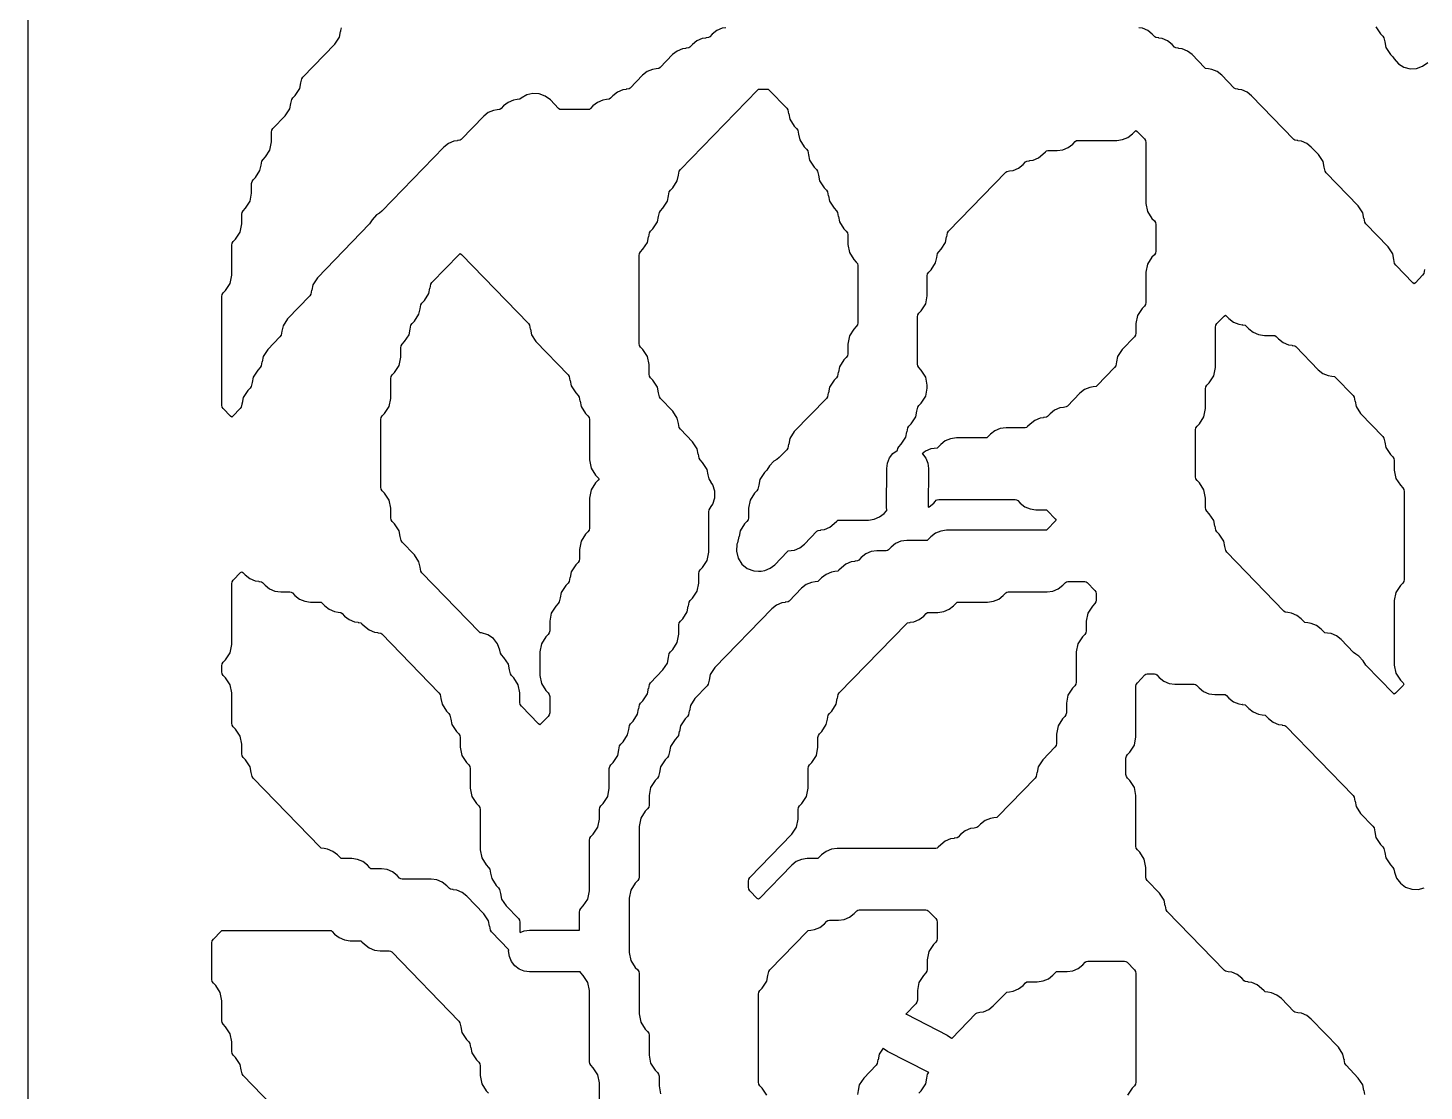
# Model space of a CAD drawing. Header units: millimetres. Extents: x 10 to 410, y 18 to 283.
# Drawn here: x 10 to 42.09, y 98.11 to 122.54 of the extents above; entities that cross this region are included whole.
import ezdxf

# ---------------------------------------------------------------- set-up
doc = ezdxf.new("R2010")
doc.units = ezdxf.units.MM
doc.layers.add('CUT', color=1, linetype='Continuous')

msp = doc.modelspace()

# ---------------------------------------------------------------- linework, layer by layer
at = {"layer": 'CUT'}
for points in [[(23.134, 24), (23.134, 21), (31.134, 21), (31.134, 24), (52.134, 24), (52.134, 21), (60.134, 21), (60.134, 24), (73.2679, 24), (73.2679, 144), (60.134, 144), (60.134, 147), (52.134, 147), (52.134, 144), (31.134, 144), (31.134, 147), (23.134, 147), (23.134, 144), (10, 144), (10, 24)], [(18.3392, 114.0298), (18.3392, 114.4865), (18.3479, 114.5312), (18.3728, 114.5694), (18.4268, 114.6251), (18.5311, 114.7853), (18.5676, 114.973), (18.5676, 115.1939), (18.5763, 115.2386), (18.6012, 115.2768), (18.6551, 115.3325), (18.7594, 115.4927), (18.784, 115.6186), (18.7868, 115.6181), (18.8047, 115.7102), (18.8295, 115.7483), (18.8835, 115.8041), (18.9878, 115.9643), (19.0123, 116.0902), (19.0151, 116.0897), (19.0331, 116.1817), (19.0579, 116.2199), (19.1119, 116.2756), (19.2162, 116.4359), (19.2407, 116.5618), (19.2435, 116.5613), (19.2614, 116.6533), (19.2863, 116.6915), (19.9099, 117.3354), (19.9379, 117.3562), (19.9658, 117.3354), (21.503, 115.7483), (21.5278, 115.7102), (21.5458, 115.6181), (21.5486, 115.6186), (21.5731, 115.4927), (21.6774, 115.3325), (22.4165, 114.5694), (22.4413, 114.5312), (22.4593, 114.4391), (22.4621, 114.4397), (22.4866, 114.3137), (22.5909, 114.1535), (22.6449, 114.0978), (22.6697, 114.0596), (22.6877, 113.9676), (22.6905, 113.9681), (22.715, 113.8422), (22.8193, 113.682), (22.8733, 113.6262), (22.8981, 113.5881), (22.9068, 113.5433), (22.9068, 112.6151), (22.9434, 112.4274), (23.0477, 112.2672), (23.1084, 112.2045), (23.128, 112.1768), (23.1084, 112.1492), (23.0477, 112.0865), (22.9434, 111.9263), (22.9068, 111.7386), (22.9068, 111.0461), (22.8981, 111.0014), (22.8733, 110.9632), (22.8193, 110.9075), (22.715, 110.7473), (22.6784, 110.5597), (22.6784, 110.3388), (22.6697, 110.2941), (22.6449, 110.2559), (22.5909, 110.2002), (22.4866, 110.0399), (22.4621, 109.914), (22.4593, 109.9145), (22.4413, 109.8225), (22.4165, 109.7843), (22.3625, 109.7286), (22.2582, 109.5684), (22.2337, 109.4424), (22.2309, 109.443), (22.213, 109.3509), (22.1881, 109.3127), (22.1341, 109.257), (22.0298, 109.0968), (21.9933, 108.9091), (21.9933, 108.6882), (21.9846, 108.6435), (21.9597, 108.6054), (21.9058, 108.5496), (21.8015, 108.3894), (21.7649, 108.2018), (21.7649, 107.6635), (21.8015, 107.4759), (21.9058, 107.3156), (21.9597, 107.2599), (21.9846, 107.2217), (21.9933, 107.177), (21.9933, 106.8019), (21.9846, 106.7572), (21.9597, 106.719), (21.7929, 106.5467), (21.7649, 106.5259), (21.737, 106.5467), (21.3417, 106.9548), (21.3169, 106.993), (21.3082, 107.0377), (21.3082, 107.2586), (21.2716, 107.4463), (21.1673, 107.6065), (21.1133, 107.6622), (21.0885, 107.7004), (21.0706, 107.7924), (21.0678, 107.7919), (21.0432, 107.9178), (20.9389, 108.078), (20.885, 108.1338), (20.8601, 108.1719), (20.8467, 108.2408), (20.7939, 108.3865), (20.6989, 108.509), (20.5711, 108.5966), (20.4225, 108.6407), (20.3964, 108.6443), (20.3714, 108.664), (19.0579, 110.0201), (19.0331, 110.0583), (19.0151, 110.1503), (19.0123, 110.1498), (18.9878, 110.2757), (18.8835, 110.4359), (18.6012, 110.7275), (18.5763, 110.7656), (18.5584, 110.8577), (18.5556, 110.8571), (18.5311, 110.9831), (18.4268, 111.1433), (18.3728, 111.199), (18.3479, 111.2372), (18.3392, 111.2819), (18.3392, 111.5028), (18.3027, 111.6905), (18.1984, 111.8507), (18.1444, 111.9064), (18.1195, 111.9446), (18.1108, 111.9893), (18.1108, 113.5433), (18.1195, 113.5881), (18.1444, 113.6262), (18.1984, 113.682), (18.3027, 113.8422)], [(37.8313, 115.7314), (37.9136, 115.7204), (37.9133, 115.7181), (37.9781, 115.7094), (38.0032, 115.6897), (38.0609, 115.63), (38.1655, 115.5476), (38.2881, 115.4956), (38.4201, 115.4779), (38.6316, 115.4779), (38.6632, 115.4736), (38.6883, 115.4539), (38.7461, 115.3942), (38.8506, 115.3118), (38.9732, 115.2598), (39.0555, 115.2488), (39.0552, 115.2466), (39.12, 115.2379), (39.1451, 115.2181), (39.6596, 114.6869), (39.7641, 114.6044), (39.8868, 114.5525), (39.969, 114.5414), (39.9687, 114.5392), (40.0335, 114.5305), (40.0586, 114.5107), (40.4585, 114.0978), (40.4834, 114.0596), (40.5013, 113.9676), (40.5041, 113.9681), (40.5286, 113.8422), (40.6329, 113.682), (41.1437, 113.1546), (41.1685, 113.1165), (41.1864, 113.0244), (41.1892, 113.025), (41.2138, 112.899), (41.3181, 112.7388), (41.372, 112.6831), (41.3969, 112.6449), (41.4056, 112.6002), (41.4056, 112.3793), (41.4421, 112.1916), (41.5464, 112.0314), (41.6004, 111.9757), (41.6253, 111.9375), (41.634, 111.8928), (41.634, 109.8672), (41.6253, 109.8225), (41.6004, 109.7843), (41.5464, 109.7286), (41.4421, 109.5684), (41.4056, 109.3807), (41.4056, 107.8993), (41.4421, 107.7116), (41.5464, 107.5514), (41.6072, 107.4887), (41.6267, 107.4611), (41.6072, 107.4334), (41.4335, 107.2541), (41.4056, 107.2333), (41.3777, 107.2541), (40.754, 107.898), (40.6897, 107.9968), (40.5917, 108.1074), (40.5249, 108.1482), (40.4688, 108.1924), (40.1827, 108.4879), (40.0781, 108.5703), (39.9555, 108.6223), (39.8732, 108.6333), (39.8735, 108.6355), (39.8087, 108.6443), (39.7837, 108.664), (39.7259, 108.7237), (39.6214, 108.8061), (39.4987, 108.8581), (39.4165, 108.8691), (39.4168, 108.8713), (39.352, 108.88), (39.3269, 108.8998), (39.2691, 108.9594), (39.1646, 109.0419), (39.042, 109.0938), (38.9597, 109.1049), (38.96, 109.1071), (38.8952, 109.1158), (38.8702, 109.1356), (37.5567, 110.4917), (37.5318, 110.5298), (37.5139, 110.6219), (37.5111, 110.6214), (37.4866, 110.7473), (37.3823, 110.9075), (37.3283, 110.9632), (37.3035, 111.0014), (37.2855, 111.0935), (37.2827, 111.0929), (37.2582, 111.2189), (37.1539, 111.3791), (37.0999, 111.4348), (37.0751, 111.473), (37.0664, 111.5177), (37.0664, 111.7386), (37.0298, 111.9263), (36.9255, 112.0865), (36.8716, 112.1422), (36.8467, 112.1804), (36.838, 112.2251), (36.838, 113.3076), (36.8467, 113.3523), (36.8716, 113.3904), (36.9255, 113.4462), (37.0298, 113.6064), (37.0664, 113.794), (37.0664, 114.2507), (37.0751, 114.2954), (37.0999, 114.3336), (37.1539, 114.3893), (37.2582, 114.5495), (37.2948, 114.7372), (37.2948, 115.6654), (37.3035, 115.7102), (37.3283, 115.7483), (37.4952, 115.9206), (37.5231, 115.9415), (37.5511, 115.9206), (37.6042, 115.8658), (37.7087, 115.7834)], [(27.9312, 105.5265), (27.9399, 105.5712), (27.9647, 105.6094), (28.0187, 105.6651), (28.123, 105.8253), (28.1596, 106.013), (28.1596, 106.2339), (28.1683, 106.2786), (28.1931, 106.3168), (28.2471, 106.3725), (28.3514, 106.5327), (28.3759, 106.6586), (28.3787, 106.6581), (28.3966, 106.7502), (28.4215, 106.7883), (28.4755, 106.8441), (28.5798, 107.0043), (28.6043, 107.1302), (28.6071, 107.1297), (28.625, 107.2217), (28.6499, 107.2599), (30.1917, 108.8518), (30.2168, 108.8715), (30.2816, 108.8802), (30.2813, 108.8825), (30.3635, 108.8935), (30.4862, 108.9455), (30.5907, 109.0279), (30.6485, 109.0876), (30.6735, 109.1073), (30.7052, 109.1116), (30.9167, 109.1116), (31.0487, 109.1293), (31.1713, 109.1813), (31.2759, 109.2637), (31.3336, 109.3233), (31.3587, 109.3431), (31.3903, 109.3474), (32.0586, 109.3474), (32.1906, 109.3651), (32.3132, 109.417), (32.4178, 109.4995), (32.4755, 109.5591), (32.5006, 109.5789), (32.5322, 109.5832), (33.4289, 109.5832), (33.5609, 109.6009), (33.6835, 109.6528), (33.788, 109.7353), (33.8458, 109.7949), (33.8709, 109.8147), (33.9025, 109.8189), (34.2924, 109.8189), (34.324, 109.8147), (34.3491, 109.7949), (34.5206, 109.6178), (34.5455, 109.5796), (34.5542, 109.5349), (34.5542, 109.3956), (34.5455, 109.3509), (34.5206, 109.3127), (34.4667, 109.257), (34.3624, 109.0968), (34.3258, 108.9091), (34.3258, 108.6882), (34.3171, 108.6435), (34.2923, 108.6054), (34.2383, 108.5496), (34.134, 108.3894), (34.0974, 108.2018), (34.0974, 107.5093), (34.0887, 107.4646), (34.0639, 107.4264), (34.0099, 107.3707), (33.9056, 107.2105), (33.8691, 107.0228), (33.8691, 106.8019), (33.8603, 106.7572), (33.8355, 106.719), (33.7815, 106.6633), (33.6772, 106.5031), (33.6407, 106.3154), (33.6407, 106.0946), (33.632, 106.0498), (33.6071, 106.0117), (33.3248, 105.7202), (33.2205, 105.5599), (33.1959, 105.434), (33.1931, 105.4345), (33.1752, 105.3425), (33.1504, 105.3043), (32.2937, 104.4198), (32.2686, 104.4), (32.2038, 104.3913), (32.2041, 104.3891), (32.1218, 104.3781), (31.9992, 104.3261), (31.8947, 104.2437), (31.8369, 104.184), (31.8118, 104.1643), (31.7471, 104.1555), (31.7474, 104.1533), (31.6651, 104.1423), (31.5425, 104.0903), (31.4379, 104.0079), (31.3801, 103.9482), (31.3551, 103.9285), (31.2903, 103.9198), (31.2906, 103.9175), (31.2083, 103.9065), (31.0857, 103.8545), (30.9811, 103.7721), (30.9234, 103.7124), (30.8983, 103.6927), (30.8667, 103.6884), (28.5997, 103.6884), (28.4678, 103.6707), (28.3451, 103.6187), (28.2406, 103.5363), (28.1828, 103.4767), (28.1578, 103.4569), (28.1261, 103.4526), (27.9146, 103.4526), (27.7826, 103.4349), (27.66, 103.383), (27.5554, 103.3005), (26.8172, 102.5383), (26.7893, 102.5175), (26.7613, 102.5383), (26.5945, 102.7106), (26.5696, 102.7488), (26.5609, 102.7935), (26.5609, 102.9328), (26.5696, 102.9775), (26.5945, 103.0157), (27.5619, 104.0146), (27.6662, 104.1748), (27.7028, 104.3624), (27.7028, 104.5833), (27.7115, 104.6281), (27.7364, 104.6662), (27.7903, 104.722), (27.8946, 104.8822), (27.9312, 105.0698)]]:
    msp.add_lwpolyline(points, close=True, dxfattribs=at)
for points in [[(26.0379, 122.5449), (25.9556, 122.5338), (25.833, 122.4819), (25.7284, 122.3994), (25.6706, 122.3398), (25.6456, 122.32), (25.5808, 122.3113), (25.5811, 122.3091), (25.4988, 122.2981), (25.3762, 122.2461), (25.2716, 122.1637), (25.2139, 122.104), (25.1888, 122.0843), (25.124, 122.0755), (25.1243, 122.0733), (25.0421, 122.0623), (24.9194, 122.0103), (24.8149, 121.9279), (24.5287, 121.6324), (24.5037, 121.6127), (24.4389, 121.604), (24.4392, 121.6017), (24.3569, 121.5907), (24.2343, 121.5387), (24.1297, 121.4563), (23.8436, 121.1609), (23.8185, 121.1411), (23.7538, 121.1324), (23.7541, 121.1302), (23.6718, 121.1191), (23.5492, 121.0672), (23.4446, 120.9847), (23.3868, 120.9251), (23.3618, 120.9053), (23.297, 120.8966), (23.2973, 120.8944), (23.215, 120.8833), (23.0924, 120.8314), (22.9878, 120.7489), (22.9301, 120.6893), (22.905, 120.6695), (22.8734, 120.6653), (22.2551, 120.6653), (22.2235, 120.6695), (22.1984, 120.6893), (22.0077, 120.8862), (21.8915, 120.9753), (21.7545, 121.027), (21.6085, 121.0368), (21.4659, 121.0038), (21.3389, 120.931), (21.3064, 120.9053), (21.2416, 120.8966), (21.2419, 120.8944), (21.1596, 120.8833), (21.037, 120.8314), (20.9324, 120.7489), (20.8747, 120.6893), (20.8496, 120.6695), (20.7848, 120.6608), (20.7851, 120.6586), (20.7028, 120.6475), (20.5802, 120.5956), (20.4757, 120.5131), (19.9611, 119.9819), (19.9361, 119.9621), (19.8713, 119.9534), (19.8716, 119.9512), (19.7893, 119.9402), (19.6667, 119.8882), (19.5621, 119.8058), (18.1341, 118.3314), (18.0781, 118.2872), (18.0112, 118.2463), (17.9133, 118.1358), (17.8489, 118.0369), (16.653, 116.8023), (16.5487, 116.642), (16.5242, 116.5161), (16.5214, 116.5166), (16.5035, 116.4246), (16.4786, 116.3864), (15.9679, 115.8591), (15.8636, 115.6989), (15.8391, 115.5729), (15.8363, 115.5735), (15.8183, 115.4814), (15.7935, 115.4432), (15.5111, 115.1517), (15.4068, 114.9915), (15.3823, 114.8656), (15.3795, 114.8661), (15.3616, 114.7741), (15.3367, 114.7359), (15.2827, 114.6802), (15.1784, 114.5199), (15.1539, 114.394), (15.1511, 114.3945), (15.1332, 114.3025), (15.1083, 114.2643), (15.0544, 114.2086), (14.9501, 114.0484), (14.9255, 113.9224), (14.9227, 113.923), (14.9048, 113.8309), (14.88, 113.7927), (14.7131, 113.6204), (14.6851, 113.5996), (14.6572, 113.6204), (14.4903, 113.7927), (14.4655, 113.8309), (14.4568, 113.8756), (14.4568, 116.3728), (14.4655, 116.4175), (14.4903, 116.4557), (14.5443, 116.5114), (14.6486, 116.6716), (14.6851, 116.8593), (14.6851, 117.5518), (14.6938, 117.5965), (14.7187, 117.6346), (14.7727, 117.6904), (14.877, 117.8506), (14.9135, 118.0382), (14.9135, 118.2591), (14.9222, 118.3038), (14.9471, 118.342), (15.0011, 118.3977), (15.1054, 118.558), (15.1419, 118.7456), (15.1419, 118.9665), (15.1506, 119.0112), (15.1755, 119.0494), (15.2294, 119.1051), (15.3337, 119.2653), (15.3583, 119.3913), (15.3611, 119.3907), (15.379, 119.4828), (15.4038, 119.521), (15.4578, 119.5767), (15.5621, 119.7369), (15.5987, 119.9246), (15.5987, 120.1454), (15.6074, 120.1902), (15.6322, 120.2283), (15.9146, 120.5198), (16.0189, 120.6801), (16.0434, 120.806), (16.0462, 120.8055), (16.0641, 120.8975), (16.089, 120.9357), (16.143, 120.9914), (16.2473, 121.1516), (16.2718, 121.2776), (16.2746, 121.277), (16.2925, 121.3691), (16.3174, 121.4073), (17.0565, 122.1704), (17.1608, 122.3306), (17.1853, 122.4565), (17.1881, 122.456), (17.206, 122.5481)], [(42.1, 116.9882), (42.082, 116.8962), (42.0572, 116.858), (41.8903, 116.6857), (41.8624, 116.6648), (41.8344, 116.6857), (41.4392, 117.0938), (41.4143, 117.1319), (41.3964, 117.224), (41.3936, 117.2235), (41.369, 117.3494), (41.2647, 117.5096), (40.754, 118.0369), (40.7292, 118.0751), (40.7112, 118.1672), (40.7084, 118.1666), (40.6839, 118.2926), (40.5796, 118.4528), (39.8405, 119.2159), (39.8156, 119.2541), (39.7977, 119.3461), (39.7949, 119.3456), (39.7704, 119.4715), (39.6661, 119.6317), (39.4975, 119.8058), (39.393, 119.8882), (39.2704, 119.9402), (39.1881, 119.9512), (39.1884, 119.9534), (39.1236, 119.9621), (39.0985, 119.9819), (38.1272, 120.9847), (38.0227, 121.0672), (37.9001, 121.1191), (37.8178, 121.1302), (37.8181, 121.1324), (37.7533, 121.1411), (37.7283, 121.1609), (37.4421, 121.4563), (37.3376, 121.5387), (37.2149, 121.5907), (37.1327, 121.6017), (37.133, 121.604), (37.0682, 121.6127), (37.0431, 121.6324), (36.757, 121.9279), (36.6524, 122.0103), (36.5298, 122.0623), (36.4475, 122.0733), (36.4478, 122.0755), (36.383, 122.0843), (36.358, 122.104), (36.3002, 122.1637), (36.1957, 122.2461), (36.073, 122.2981), (35.9908, 122.3091), (35.9911, 122.3113), (35.9263, 122.32), (35.9012, 122.3398), (35.8434, 122.3994), (35.7389, 122.4819), (35.6163, 122.5338), (35.534, 122.5449)], [(40.9854, 122.5664), (41.0897, 122.4062), (41.1437, 122.3504), (41.1685, 122.3123), (41.1864, 122.2202), (41.1892, 122.2207), (41.2138, 122.0948), (41.3181, 121.9346), (41.372, 121.8789), (41.4044, 121.8292), (41.5024, 121.7187), (41.6284, 121.6416), (41.7714, 121.6047), (41.919, 121.6112), (42.0582, 121.6606), (42.1769, 121.7484)], [(23.1352, 97.6061), (23.1352, 98.2986), (23.0987, 98.4863), (22.9943, 98.6465), (22.9404, 98.7022), (22.9155, 98.7404), (22.9068, 98.7851), (22.9068, 100.4207), (22.8703, 100.6084), (22.766, 100.7686), (22.712, 100.8243), (22.6936, 100.8525), (22.6784, 100.8505), (21.5293, 100.8505), (21.4051, 100.8669), (21.2893, 100.9148), (21.1899, 100.9911), (21.1136, 101.0905), (21.0657, 101.2063), (21.0493, 101.3305), (21.053, 101.3582), (20.6566, 101.7675), (20.6317, 101.8056), (20.6138, 101.8977), (20.611, 101.8971), (20.5865, 102.0231), (20.4822, 102.1833), (20.0852, 102.5931), (19.9807, 102.6756), (19.8581, 102.7275), (19.7758, 102.7386), (19.7761, 102.7408), (19.7113, 102.7495), (19.6862, 102.7693), (19.6285, 102.8289), (19.5239, 102.9114), (19.4013, 102.9633), (19.2693, 102.9811), (18.601, 102.9811), (18.5694, 102.9853), (18.5443, 103.0051), (18.4866, 103.0647), (18.382, 103.1472), (18.2594, 103.1991), (18.1274, 103.2168), (17.9159, 103.2168), (17.8843, 103.2211), (17.8592, 103.2409), (17.8014, 103.3005), (17.6969, 103.383), (17.5743, 103.4349), (17.4423, 103.4526), (17.2308, 103.4526), (17.1991, 103.4569), (17.1741, 103.4767), (17.1163, 103.5363), (17.0117, 103.6187), (16.8891, 103.6707), (16.8068, 103.6817), (16.8071, 103.684), (16.7424, 103.6927), (16.7173, 103.7124), (15.1755, 105.3043), (15.1506, 105.3425), (15.1327, 105.4345), (15.1299, 105.434), (15.1054, 105.5599), (15.0011, 105.7202), (14.9471, 105.7759), (14.9222, 105.8141), (14.9135, 105.8588), (14.9135, 106.0797), (14.877, 106.2673), (14.7727, 106.4275), (14.7187, 106.4832), (14.6938, 106.5214), (14.6851, 106.5661), (14.6851, 107.2586), (14.6486, 107.4463), (14.5443, 107.6065), (14.4903, 107.6622), (14.4655, 107.7004), (14.4568, 107.7451), (14.4568, 107.8844), (14.4655, 107.9291), (14.4903, 107.9673), (14.5443, 108.023), (14.6486, 108.1832), (14.6851, 108.3709), (14.6851, 109.7707), (14.6938, 109.8154), (14.7187, 109.8536), (14.8856, 110.0259), (14.9135, 110.0467), (14.9415, 110.0259), (14.9945, 109.9711), (15.0991, 109.8886), (15.2217, 109.8367), (15.304, 109.8256), (15.3037, 109.8234), (15.3685, 109.8147), (15.3935, 109.7949), (15.4513, 109.7353), (15.5559, 109.6528), (15.6785, 109.6009), (15.8105, 109.5832), (16.022, 109.5832), (16.0536, 109.5789), (16.0787, 109.5591), (16.1364, 109.4995), (16.241, 109.417), (16.3636, 109.3651), (16.4956, 109.3474), (16.7071, 109.3474), (16.7388, 109.3431), (16.7638, 109.3233), (16.8216, 109.2637), (16.9261, 109.1813), (17.0488, 109.1293), (17.131, 109.1183), (17.1307, 109.116), (17.1955, 109.1073), (17.2206, 109.0876), (17.2783, 109.0279), (17.3829, 108.9455), (17.5055, 108.8935), (17.5878, 108.8825), (17.5875, 108.8802), (17.6523, 108.8715), (17.6773, 108.8518), (17.7351, 108.7921), (17.8397, 108.7097), (17.9623, 108.6577), (18.0446, 108.6467), (18.0443, 108.6445), (18.109, 108.6357), (18.1341, 108.616), (19.4476, 107.2599), (19.4724, 107.2217), (19.4903, 107.1297), (19.4931, 107.1302), (19.5177, 107.0043), (19.622, 106.8441), (19.6759, 106.7883), (19.7008, 106.7502), (19.7187, 106.6581), (19.7215, 106.6586), (19.746, 106.5327), (19.8503, 106.3725), (19.9043, 106.3168), (19.9292, 106.2786), (19.9379, 106.2339), (19.9379, 106.013), (19.9744, 105.8253), (20.0787, 105.6651), (20.1327, 105.6094), (20.1576, 105.5712), (20.1663, 105.5265), (20.1663, 105.0698), (20.2028, 104.8822), (20.3071, 104.722), (20.3611, 104.6662), (20.3859, 104.6281), (20.3946, 104.5833), (20.3946, 103.6551), (20.4312, 103.4674), (20.5355, 103.3072), (20.5895, 103.2515), (20.6143, 103.2133), (20.6322, 103.1213), (20.635, 103.1218), (20.6596, 102.9959), (20.7639, 102.8356), (20.8178, 102.7799), (20.8427, 102.7417), (20.8606, 102.6497), (20.8634, 102.6502), (20.8879, 102.5243), (20.9922, 102.3641), (21.2746, 102.0725), (21.2995, 102.0344), (21.3082, 101.9897), (21.3082, 101.7688), (21.3109, 101.7551), (21.4051, 101.7941), (21.5293, 101.8105), (22.6784, 101.8105), (22.6784, 102.2254), (22.6871, 102.2702), (22.712, 102.3083), (22.766, 102.3641), (22.8703, 102.5243), (22.9068, 102.7119), (22.9068, 103.876), (22.9155, 103.9207), (22.9404, 103.9589), (22.9943, 104.0146), (23.0987, 104.1748), (23.1352, 104.3624), (23.1352, 104.5833), (23.1439, 104.6281), (23.1688, 104.6662), (23.2227, 104.722), (23.327, 104.8822), (23.3636, 105.0698), (23.3636, 105.5265), (23.3723, 105.5712), (23.3971, 105.6094), (23.4511, 105.6651), (23.5554, 105.8253), (23.5799, 105.9513), (23.5827, 105.9507), (23.6007, 106.0428), (23.6255, 106.081), (23.6795, 106.1367), (23.7838, 106.2969), (23.8083, 106.4229), (23.8111, 106.4223), (23.829, 106.5144), (23.8539, 106.5525), (23.9079, 106.6083), (24.0122, 106.7685), (24.0367, 106.8944), (24.0395, 106.8939), (24.0574, 106.9859), (24.0823, 107.0241), (24.1362, 107.0798), (24.2406, 107.2401), (24.2651, 107.366), (24.2679, 107.3655), (24.2858, 107.4575), (24.3107, 107.4957), (24.593, 107.7872), (24.6973, 107.9474), (24.7218, 108.0734), (24.7246, 108.0728), (24.7426, 108.1649), (24.7674, 108.2031), (24.8214, 108.2588), (24.9257, 108.419), (24.9622, 108.6067), (24.9622, 108.8276), (24.9709, 108.8723), (24.9958, 108.9104), (25.0498, 108.9662), (25.1541, 109.1264), (25.1786, 109.2523), (25.1814, 109.2518), (25.1993, 109.3438), (25.2242, 109.382), (25.2781, 109.4377), (25.3824, 109.598), (25.419, 109.7856), (25.419, 110.0065), (25.4277, 110.0512), (25.4526, 110.0894), (25.5065, 110.1451), (25.6108, 110.3053), (25.6474, 110.493), (25.6474, 111.4212), (25.6561, 111.4659), (25.7073, 111.5446), (25.7037, 111.5469), (25.7415, 111.6004), (25.788, 111.7465), (25.788, 111.8998), (25.7415, 112.0459), (25.7037, 112.0994), (25.7073, 112.1018), (25.6561, 112.1804), (25.6382, 112.2724), (25.6354, 112.2719), (25.6108, 112.3978), (25.5065, 112.558), (25.4526, 112.6138), (25.4277, 112.6519), (25.4098, 112.744), (25.407, 112.7435), (25.3824, 112.8694), (25.2781, 113.0296), (24.9958, 113.3211), (24.9709, 113.3593), (24.953, 113.4514), (24.9502, 113.4508), (24.9257, 113.5768), (24.8214, 113.737), (24.539, 114.0285), (24.5142, 114.0667), (24.4963, 114.1587), (24.4935, 114.1582), (24.4689, 114.2841), (24.3646, 114.4444), (24.3107, 114.5001), (24.2858, 114.5383), (24.2771, 114.583), (24.2771, 114.8039), (24.2406, 114.9915), (24.1362, 115.1517), (24.0823, 115.2075), (24.0574, 115.2456), (24.0487, 115.2903), (24.0487, 117.316), (24.0574, 117.3607), (24.0823, 117.3989), (24.1362, 117.4546), (24.2406, 117.6148), (24.2651, 117.7407), (24.2679, 117.7402), (24.2858, 117.8323), (24.3107, 117.8704), (24.3646, 117.9262), (24.4689, 118.0864), (24.4935, 118.2123), (24.4963, 118.2118), (24.5142, 118.3038), (24.539, 118.342), (24.593, 118.3977), (24.6973, 118.558), (24.7218, 118.6839), (24.7246, 118.6834), (24.7426, 118.7754), (24.7674, 118.8136), (24.8214, 118.8693), (24.9257, 119.0295), (24.9502, 119.1555), (24.953, 119.1549), (24.9709, 119.247), (24.9958, 119.2852), (26.766, 121.1128), (26.7911, 121.1326), (26.8227, 121.1368), (26.9842, 121.1368), (27.0159, 121.1326), (27.0409, 121.1128), (27.4409, 120.6999), (27.4657, 120.6617), (27.4836, 120.5697), (27.4864, 120.5702), (27.511, 120.4443), (27.6153, 120.2841), (27.6692, 120.2283), (27.6941, 120.1902), (27.712, 120.0981), (27.7148, 120.0986), (27.7393, 119.9727), (27.8436, 119.8125), (27.8976, 119.7568), (27.9225, 119.7186), (27.9404, 119.6265), (27.9432, 119.6271), (27.9677, 119.5011), (28.072, 119.3409), (28.126, 119.2852), (28.1508, 119.247), (28.1688, 119.1549), (28.1716, 119.1555), (28.1961, 119.0295), (28.3004, 118.8693), (28.3544, 118.8136), (28.3792, 118.7754), (28.3972, 118.6834), (28.4, 118.6839), (28.4245, 118.558), (28.5288, 118.3977), (28.5828, 118.342), (28.6076, 118.3038), (28.6255, 118.2118), (28.6283, 118.2123), (28.6529, 118.0864), (28.7572, 117.9262), (28.8111, 117.8704), (28.836, 117.8323), (28.8447, 117.7876), (28.8447, 117.5667), (28.8812, 117.379), (28.9855, 117.2188), (29.0395, 117.1631), (29.0644, 117.1249), (29.0731, 117.0802), (29.0731, 115.7619), (29.0644, 115.7172), (29.0395, 115.679), (28.9855, 115.6233), (28.8812, 115.4631), (28.8447, 115.2754), (28.8447, 115.0546), (28.836, 115.0098), (28.8111, 114.9717), (28.7572, 114.9159), (28.6529, 114.7557), (28.6283, 114.6298), (28.6255, 114.6303), (28.6076, 114.5383), (28.5828, 114.5001), (28.5288, 114.4444), (28.4245, 114.2841), (28.4, 114.1582), (28.3972, 114.1587), (28.3792, 114.0667), (28.3544, 114.0285), (27.6153, 113.2654), (27.511, 113.1052), (27.4864, 112.9793), (27.4836, 112.9798), (27.4657, 112.8877), (27.4409, 112.8496), (27.2693, 112.6724), (27.2133, 112.6282), (27.1464, 112.5874), (27.0485, 112.4768), (26.9841, 112.378), (26.9301, 112.3223), (26.8258, 112.162), (26.8013, 112.0361), (26.7985, 112.0366), (26.7806, 111.9446), (26.7557, 111.9064), (26.7017, 111.8507), (26.5974, 111.6905), (26.5609, 111.5028), (26.5609, 111.2819), (26.5522, 111.2372), (26.5273, 111.199), (26.4734, 111.1433), (26.3691, 110.9831), (26.3445, 110.8571), (26.3417, 110.8577), (26.3135, 110.7129), (26.2982, 110.6781), (26.2839, 110.5165), (26.3221, 110.3588), (26.4088, 110.2217), (26.5349, 110.1195), (26.687, 110.0631), (26.7893, 110.06), (26.7893, 110.0547), (26.8059, 110.0547), (26.8353, 110.0587), (26.8491, 110.0583), (26.8559, 110.0592), (26.8556, 110.0614), (26.9378, 110.0725), (27.0605, 110.1244), (27.165, 110.2069), (27.4512, 110.5023), (27.4762, 110.5221), (27.541, 110.5308), (27.5407, 110.533), (27.623, 110.544), (27.7456, 110.596), (27.8502, 110.6785), (28.1363, 110.9739), (28.1614, 110.9936), (28.2261, 111.0023), (28.2258, 111.0046), (28.3081, 111.0156), (28.4307, 111.0676), (28.5353, 111.15), (28.5931, 111.2097), (28.6181, 111.2294), (28.6498, 111.2337), (29.318, 111.2337), (29.45, 111.2514), (29.5726, 111.3034), (29.6772, 111.3858), (29.735, 111.4455), (29.7454, 111.4537), (29.735, 111.5349), (29.7384, 112.4198), (29.7552, 112.544), (29.8036, 112.6596), (29.8803, 112.7587), (29.98, 112.8346), (29.9869, 112.8374), (29.9953, 112.8807), (30.0202, 112.9189), (30.0741, 112.9746), (30.1784, 113.1348), (30.203, 113.2607), (30.2058, 113.2602), (30.2237, 113.3523), (30.2485, 113.3904), (30.3025, 113.4462), (30.4068, 113.6064), (30.4313, 113.7323), (30.4341, 113.7318), (30.4521, 113.8238), (30.4769, 113.862), (30.5309, 113.9177), (30.6352, 114.078), (30.6717, 114.2656), (30.6717, 114.3323), (30.6352, 114.5199), (30.5309, 114.6802), (30.4769, 114.7359), (30.4521, 114.7741), (30.4434, 114.8188), (30.4434, 115.9012), (30.4521, 115.9459), (30.4769, 115.9841), (30.5309, 116.0398), (30.6352, 116.2001), (30.6717, 116.3877), (30.6717, 116.8444), (30.6804, 116.8891), (30.7053, 116.9273), (30.7593, 116.983), (30.8636, 117.1432), (30.8881, 117.2692), (30.8909, 117.2686), (30.9088, 117.3607), (30.9337, 117.3989), (30.9876, 117.4546), (31.0919, 117.6148), (31.1165, 117.7407), (31.1193, 117.7402), (31.1372, 117.8323), (31.1621, 117.8704), (32.4755, 119.2265), (32.5006, 119.2463), (32.5654, 119.255), (32.5651, 119.2572), (32.6473, 119.2683), (32.77, 119.3202), (32.8745, 119.4027), (32.9323, 119.4623), (32.9573, 119.4821), (33.0221, 119.4908), (33.0218, 119.493), (33.1041, 119.504), (33.2267, 119.556), (33.3313, 119.6385), (33.389, 119.6981), (33.4141, 119.7179), (33.4457, 119.7221), (33.6573, 119.7221), (33.7892, 119.7398), (33.9119, 119.7918), (34.0164, 119.8742), (34.0742, 119.9339), (34.0992, 119.9536), (34.1309, 119.9579), (35.0275, 119.9579), (35.1595, 119.9756), (35.2821, 120.0276), (35.3867, 120.11), (35.4398, 120.1648), (35.4677, 120.1857), (35.4957, 120.1648), (35.6625, 119.9925), (35.6874, 119.9544), (35.6961, 119.9097), (35.6961, 118.5098), (35.7326, 118.3222), (35.8369, 118.162), (35.8909, 118.1062), (35.9158, 118.0681), (35.9245, 118.0233), (35.9245, 117.4124), (35.9158, 117.3677), (35.8909, 117.3296), (35.8369, 117.2738), (35.7326, 117.1136), (35.6961, 116.926), (35.6961, 116.2335), (35.6874, 116.1888), (35.6625, 116.1506), (35.6086, 116.0949), (35.5043, 115.9347), (35.4677, 115.747), (35.4677, 115.5261), (35.459, 115.4814), (35.4342, 115.4432), (35.1518, 115.1517), (35.0475, 114.9915), (35.023, 114.8656), (35.0202, 114.8661), (35.0022, 114.7741), (34.9774, 114.7359), (34.5775, 114.323), (34.5524, 114.3032), (34.4876, 114.2945), (34.4879, 114.2923), (34.4056, 114.2812), (34.283, 114.2293), (34.1785, 114.1468), (33.8923, 113.8514), (33.8673, 113.8316), (33.8025, 113.8229), (33.8028, 113.8207), (33.7205, 113.8096), (33.5979, 113.7577), (33.4933, 113.6752), (33.4356, 113.6156), (33.4105, 113.5958), (33.3457, 113.5871), (33.346, 113.5849), (33.2637, 113.5738), (33.1411, 113.5219), (33.0366, 113.4394), (32.9788, 113.3798), (32.9537, 113.36), (32.9221, 113.3558), (32.4822, 113.3558), (32.3502, 113.3381), (32.2276, 113.2861), (32.123, 113.2037), (32.0653, 113.144), (32.0402, 113.1243), (32.0086, 113.12), (31.3403, 113.12), (31.2083, 113.1023), (31.0857, 113.0503), (30.9811, 112.9679), (30.9234, 112.9082), (30.8983, 112.8885), (30.8335, 112.8798), (30.8338, 112.8775), (30.7516, 112.8665), (30.6289, 112.8145), (30.557, 112.7578), (30.5591, 112.7561), (30.635, 112.6564), (30.6825, 112.5405), (30.6984, 112.4162), (30.695, 111.5313), (30.6949, 111.5308), (30.7145, 111.5391), (30.8191, 111.6216), (30.8543, 111.658), (30.8768, 111.6905), (30.9013, 111.7009), (30.9336, 111.7053), (32.6937, 111.7053), (32.7254, 111.701), (32.7504, 111.6812), (32.8082, 111.6216), (32.9127, 111.5391), (33.0354, 111.4872), (33.1673, 111.4695), (33.3789, 111.4695), (33.4105, 111.4652), (33.4356, 111.4455), (33.6139, 111.2614), (33.6334, 111.2337), (33.6139, 111.206), (33.4356, 111.0219), (33.4105, 111.0021), (33.3789, 110.9979), (31.1119, 110.9979), (30.9799, 110.9802), (30.8573, 110.9282), (30.7528, 110.8458), (30.695, 110.7861), (30.6699, 110.7664), (30.6383, 110.7621), (30.1984, 110.7621), (30.0664, 110.7444), (29.9438, 110.6924), (29.8392, 110.61), (29.7815, 110.5503), (29.7564, 110.5306), (29.7248, 110.5263), (29.5133, 110.5263), (29.3813, 110.5086), (29.2587, 110.4566), (29.1541, 110.3742), (29.0963, 110.3145), (29.0713, 110.2948), (29.0065, 110.2861), (29.0068, 110.2838), (28.9245, 110.2728), (28.8019, 110.2209), (28.6973, 110.1384), (28.6396, 110.0788), (28.6145, 110.059), (28.5497, 110.0503), (28.55, 110.0481), (28.4678, 110.037), (28.3451, 109.9851), (28.2406, 109.9026), (28.1828, 109.843), (28.1578, 109.8232), (28.093, 109.8145), (28.0933, 109.8123), (28.011, 109.8012), (27.8884, 109.7493), (27.7838, 109.6668), (27.4977, 109.3714), (27.4726, 109.3516), (27.4078, 109.3429), (27.4081, 109.3407), (27.3259, 109.3296), (27.2032, 109.2777), (27.0987, 109.1952), (25.7882, 107.8423), (25.6839, 107.682), (25.6594, 107.5561), (25.6566, 107.5566), (25.6387, 107.4646), (25.6138, 107.4264), (25.3315, 107.1349), (25.2272, 106.9747), (25.2026, 106.8487), (25.1998, 106.8493), (25.1819, 106.7572), (25.1571, 106.719), (25.1031, 106.6633), (24.9988, 106.5031), (24.9743, 106.3771), (24.9715, 106.3777), (24.9535, 106.2856), (24.9287, 106.2475), (24.8747, 106.1917), (24.7704, 106.0315), (24.7459, 105.9056), (24.7431, 105.9061), (24.7251, 105.8141), (24.7003, 105.7759), (24.6463, 105.7202), (24.542, 105.5599), (24.5175, 105.434), (24.5147, 105.4345), (24.4968, 105.3425), (24.4719, 105.3043), (24.4179, 105.2486), (24.3136, 105.0884), (24.2771, 104.9007), (24.2771, 104.6798), (24.2684, 104.6351), (24.2435, 104.5969), (24.1896, 104.5412), (24.0853, 104.381), (24.0487, 104.1933), (24.0487, 103.0293), (24.04, 102.9846), (24.0152, 102.9464), (23.9612, 102.8907), (23.8569, 102.7305), (23.8203, 102.5428), (23.8203, 101.2972), (23.8569, 101.1095), (23.9612, 100.9493), (24.0152, 100.8936), (24.04, 100.8554), (24.0487, 100.8107), (24.0487, 99.8824), (24.0853, 99.6948), (24.1896, 99.5346), (24.2435, 99.4789), (24.2684, 99.4407), (24.2771, 99.396), (24.2771, 98.9393), (24.3136, 98.7516), (24.4179, 98.5914), (24.4719, 98.5357), (24.4968, 98.4975), (24.5055, 98.4528), (24.5055, 98.2319), (24.542, 98.0443)], [(40.7292, 98.033), (40.7112, 98.1251), (40.7084, 98.1245), (40.6839, 98.2505), (40.5796, 98.4107), (40.2973, 98.7022), (40.2724, 98.7404), (40.2545, 98.8324), (40.2517, 98.8319), (40.2271, 98.9578), (40.1228, 99.118), (39.4975, 99.7637), (39.393, 99.8461), (39.2704, 99.8981), (39.1881, 99.9091), (39.1884, 99.9113), (39.1236, 99.92), (39.0985, 99.9398), (38.8124, 100.2352), (38.7078, 100.3177), (38.5852, 100.3696), (38.5029, 100.3807), (38.5032, 100.3829), (38.4385, 100.3916), (38.4134, 100.4114), (38.3556, 100.471), (38.2511, 100.5535), (38.1285, 100.6054), (38.0462, 100.6165), (38.0465, 100.6187), (37.9817, 100.6274), (37.9566, 100.6472), (37.8989, 100.7068), (37.7943, 100.7893), (37.6717, 100.8412), (37.5894, 100.8523), (37.5897, 100.8545), (37.5249, 100.8632), (37.4999, 100.883), (36.1864, 102.239), (36.1616, 102.2772), (36.1436, 102.3693), (36.1408, 102.3687), (36.1163, 102.4947), (36.012, 102.6549), (35.7297, 102.9464), (35.7048, 102.9846), (35.6961, 103.0293), (35.6961, 103.2502), (35.6595, 103.4378), (35.5552, 103.598), (35.5013, 103.6538), (35.4764, 103.6919), (35.4677, 103.7367), (35.4677, 104.9007), (35.4312, 105.0884), (35.3269, 105.2486), (35.2729, 105.3043), (35.248, 105.3425), (35.2393, 105.3872), (35.2393, 105.7623), (35.248, 105.807), (35.2729, 105.8452), (35.3269, 105.9009), (35.4312, 106.0611), (35.4677, 106.2488), (35.4677, 107.4128), (35.4764, 107.4575), (35.5013, 107.4957), (35.6728, 107.6728), (35.6979, 107.6926), (35.7295, 107.6968), (35.891, 107.6968), (35.9227, 107.6926), (35.9477, 107.6728), (36.0055, 107.6132), (36.1101, 107.5307), (36.2327, 107.4788), (36.3647, 107.4611), (36.8046, 107.4611), (36.8362, 107.4568), (36.8613, 107.437), (36.919, 107.3774), (37.0236, 107.2949), (37.1462, 107.243), (37.2782, 107.2253), (37.4897, 107.2253), (37.5213, 107.221), (37.5464, 107.2012), (37.6042, 107.1416), (37.7087, 107.0591), (37.8313, 107.0072), (37.9136, 106.9962), (37.9133, 106.9939), (37.9781, 106.9852), (38.0032, 106.9655), (38.0609, 106.9058), (38.1655, 106.8234), (38.2881, 106.7714), (38.3704, 106.7604), (38.3701, 106.7581), (38.4349, 106.7494), (38.4599, 106.7297), (38.5177, 106.67), (38.6222, 106.5876), (38.7449, 106.5356), (38.8271, 106.5246), (38.8268, 106.5223), (38.8916, 106.5136), (38.9167, 106.4939), (40.4585, 104.902), (40.4834, 104.8638), (40.5013, 104.7718), (40.5041, 104.7723), (40.5286, 104.6464), (40.6329, 104.4862), (40.9153, 104.1946), (40.9401, 104.1565), (40.9581, 104.0644), (40.9609, 104.065), (40.9854, 103.939), (41.0897, 103.7788), (41.1437, 103.7231), (41.1685, 103.6849), (41.1864, 103.5928), (41.1892, 103.5934), (41.2138, 103.4674), (41.3181, 103.3072), (41.372, 103.2515), (41.3969, 103.2133), (41.4105, 103.1432), (41.4599, 103.004), (41.5478, 102.8853), (41.6665, 102.7974), (41.8057, 102.748), (41.9533, 102.7415), (42.0963, 102.7784)], [(26.9811, 98.0147), (26.8768, 98.1749), (26.8228, 98.2306), (26.798, 98.2688), (26.7893, 98.3135), (26.7893, 100.3391), (26.798, 100.3838), (26.8228, 100.422), (26.8768, 100.4777), (26.9811, 100.638), (27.0056, 100.7639), (27.0084, 100.7634), (27.0264, 100.8554), (27.0512, 100.8936), (27.9079, 101.7781), (27.933, 101.7979), (27.9978, 101.8066), (27.9975, 101.8088), (28.0797, 101.8198), (28.2024, 101.8718), (28.3069, 101.9542), (28.3647, 102.0139), (28.3897, 102.0336), (28.4214, 102.0379), (28.6329, 102.0379), (28.7649, 102.0556), (28.8875, 102.1076), (28.9921, 102.19), (29.0498, 102.2497), (29.0749, 102.2694), (29.1065, 102.2737), (30.6383, 102.2737), (30.6699, 102.2694), (30.695, 102.2497), (30.8666, 102.0725), (30.8914, 102.0344), (30.9001, 101.9897), (30.9001, 101.6146), (30.8914, 101.5698), (30.8666, 101.5317), (30.8126, 101.4759), (30.7083, 101.3157), (30.6717, 101.1281), (30.6717, 100.9072), (30.663, 100.8625), (30.6382, 100.8243), (30.5842, 100.7686), (30.4799, 100.6084), (30.4434, 100.4207), (30.4434, 100.1998), (30.4346, 100.1551), (30.4098, 100.1169), (30.1808, 99.8805), (30.1974, 99.8746), (31.1283, 99.396), (31.2313, 99.3246), (31.2358, 99.3193), (31.7904, 99.8918), (31.8154, 99.9115), (31.8802, 99.9202), (31.8799, 99.9225), (31.9622, 99.9335), (32.0848, 99.9855), (32.1894, 100.0679), (32.4755, 100.3633), (32.5006, 100.3831), (32.5654, 100.3918), (32.5651, 100.394), (32.6473, 100.4051), (32.77, 100.457), (32.8745, 100.5395), (32.9323, 100.5991), (32.9573, 100.6189), (32.989, 100.6232), (33.2005, 100.6232), (33.3325, 100.6409), (33.4551, 100.6928), (33.5597, 100.7753), (33.6174, 100.8349), (33.6425, 100.8547), (33.6741, 100.8589), (33.8856, 100.8589), (34.0176, 100.8767), (34.1402, 100.9286), (34.2448, 101.0111), (34.3026, 101.0707), (34.3276, 101.0905), (34.3593, 101.0947), (35.2059, 101.0947), (35.2375, 101.0905), (35.2626, 101.0707), (35.4342, 100.8936), (35.459, 100.8554), (35.4677, 100.8107), (35.4677, 98.3135), (35.459, 98.2688), (35.4342, 98.2306), (35.3802, 98.1749), (35.2759, 98.0147)], [(16.4889, 96.8745), (14.9471, 98.4664), (14.9222, 98.5046), (14.9043, 98.5966), (14.9015, 98.5961), (14.877, 98.722), (14.7727, 98.8823), (14.7187, 98.938), (14.6938, 98.9762), (14.6851, 99.0209), (14.6851, 99.2418), (14.6486, 99.4294), (14.5443, 99.5896), (14.4903, 99.6454), (14.4655, 99.6835), (14.4568, 99.7282), (14.4568, 100.1849), (14.4202, 100.3726), (14.3159, 100.5328), (14.2619, 100.5885), (14.2371, 100.6267), (14.2284, 100.6714), (14.2284, 101.5181), (14.2371, 101.5628), (14.2619, 101.601), (14.4335, 101.7781), (14.4586, 101.7979), (14.4902, 101.8021), (16.9355, 101.8021), (16.9671, 101.7979), (16.9922, 101.7781), (17.05, 101.7185), (17.1545, 101.636), (17.2771, 101.584), (17.4091, 101.5663), (17.6206, 101.5663), (17.6523, 101.5621), (17.6773, 101.5423), (17.7351, 101.4827), (17.8397, 101.4002), (17.9623, 101.3483), (18.0943, 101.3305), (18.3058, 101.3305), (18.3374, 101.3263), (18.3625, 101.3065), (19.9043, 99.7146), (19.9292, 99.6765), (19.9471, 99.5844), (19.9499, 99.585), (19.9744, 99.459), (20.0787, 99.2988), (20.1327, 99.2431), (20.1576, 99.2049), (20.1755, 99.1128), (20.1783, 99.1134), (20.2028, 98.9874), (20.3071, 98.8272), (20.3611, 98.7715), (20.3859, 98.7333), (20.3946, 98.6886), (20.3946, 98.4677), (20.4312, 98.2801), (20.5355, 98.1198), (20.5895, 98.0641)], [(30.4769, 98.0641), (30.5309, 98.1198), (30.6352, 98.2801), (30.6597, 98.406), (30.6625, 98.4055), (30.6804, 98.4975), (30.7053, 98.5357), (30.7059, 98.5363), (30.6893, 98.5422), (29.7584, 99.0208), (29.6554, 99.0922), (29.6545, 99.0932), (29.5664, 98.9578), (29.5419, 98.8319), (29.5391, 98.8324), (29.5211, 98.7404), (29.4963, 98.7022), (29.2139, 98.4107), (29.1096, 98.2505), (29.0851, 98.1245), (29.0823, 98.1251), (29.0644, 98.033)]]:
    msp.add_lwpolyline(points, dxfattribs=at)

doc.saveas('drawing.dxf')
